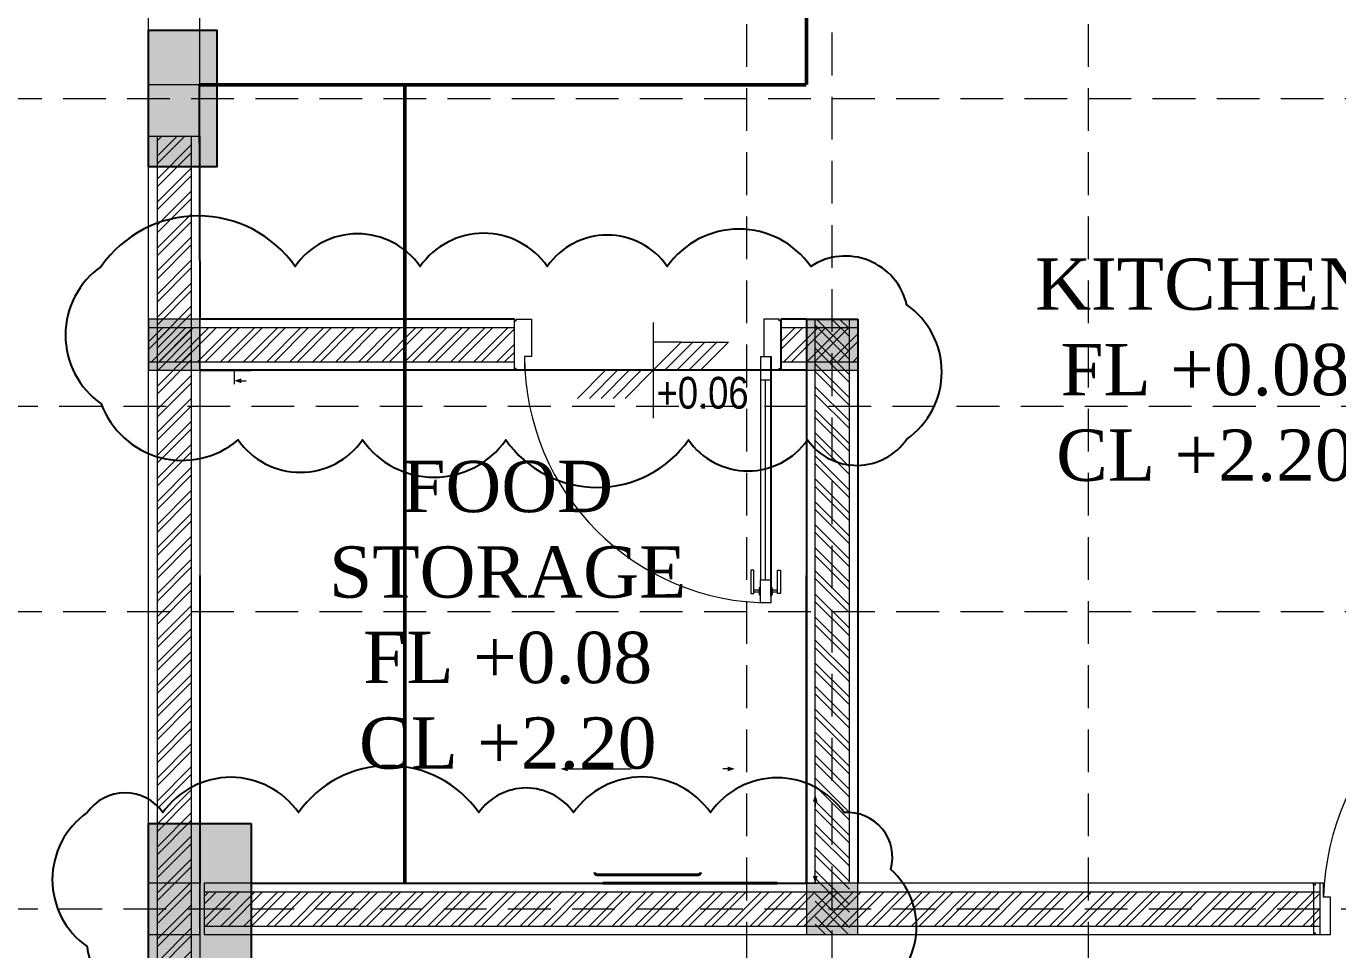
# Model space of a CAD drawing. Header units: millimetres. Extents: x -9564 to 494436, y -140371 to 4257.
# Drawn here: x -336 to 3501, y -3841 to -1141 of the extents above; entities that cross this region are included whole.
import ezdxf

# ---------------------------------------------------------------- set-up
doc = ezdxf.new("R2010")
doc.units = ezdxf.units.MM
doc.header["$MEASUREMENT"] = 0
for name, pattern in [('DASHED2', [0.375, 0.25, -0.125]), ('HIDDEN2', [0.1875, 0.125, -0.0625]), ('SLD-Solid', [0])]:
    doc.linetypes.add(name, pattern=pattern)
for name, color, linetype, lineweight in [('28-Arsiran', 252, 'Continuous', 5), ('8', 8, 'Continuous', 5), ('AS', 8, 'HIDDEN2', 5), ('BODY', 7, 'Continuous', 40), ('Dimensi', 252, 'Continuous', 9), ('DINDING', 1, 'Continuous', 20), ('DOOR OPENING', 4, 'SLD-Solid', 5), ('HATCH', 8, 'Continuous', 13), ('KOL', 5, 'Continuous', 18), ('LEGEND', 1, 'DASHED2', 50), ('TEXT 1', 210, 'Continuous', 5)]:
    doc.layers.add(name, color=color, linetype=linetype, lineweight=lineweight)
doc.layers.add('TEXT', color=4, linetype='Continuous')
doc.layers.add('WALL', color=90, linetype='Continuous')
doc.styles.add('Arial Narrow', font='ARIALN.TTF')
doc.styles.add('style1', font='times.ttf', dxfattribs={"height": 0.15})
pattern_1 = [(0, (0, 0), (0, 6.985), [5.08, -1.905]), (90, (0, 0), (-6.985, 4e-16), [5.08, -1.905])]

# ---------------------------------------------------------------- blocks, each defined once
blk = doc.blocks.new('KOLOM PRAKTIS')
at = {"layer": 'HATCH'}
h = blk.add_hatch(color=256, dxfattribs=at)
h.dxf.hatch_style = 1
h.paths.add_polyline_path([(-75, 75), (-75, -75), (75, -75), (75, 75)])
at = {"layer": 'KOL'}
blk.add_lwpolyline([(-75, -75), (75, -75), (75, 75), (-75, 75)], close=True, dxfattribs=at)
blk = doc.blocks.new('KUSEN PINTU')
at = {"layer": 'DOOR OPENING', "linetype": 'Continuous', "transparency": 33554687}
for p, q in [((-30, 110), (-30, 150)), ((-30, 150), (-5, 150)), ((-5, 150), (-5, 145)), ((-5, 145), (0, 145)), ((0, 145), (0, 5)), ((-50, 110), (-30, 110)), ((-50, 0), (-50, 110)), ((-5, 0), (-50, 0)), ((0, 5), (-5, 5)), ((-5, 5), (-5, 0))]:
    blk.add_line(p, q, dxfattribs=at)
at = {"layer": 'DOOR OPENING', "linetype": 'Continuous', "ltscale": 10, "transparency": 33554687}
for p, q in [((0, 145), (0, 150)), ((0, 5), (0, 0))]:
    blk.add_line(p, q, dxfattribs=at)
blk = doc.blocks.new('A$C3020dce1')
at = {"layer": 'DOOR OPENING', "linetype": 'Continuous', "transparency": 33554687}
for p, q in [((734.5, 79.4), (734.5, 87.8)), ((734.5, 87.8), (802.3, 87.8)), ((802.3, 79.4), (734.5, 79.4)), ((802.3, 87.8), (802.3, 79.4)), ((110, 59.6), (110, 30)), ((110, 59.6), (177.8, 59.6)), ((177.8, 59.6), (177.8, 30)), ((830, 59.6), (762.2, 59.6)), ((762.2, 59.6), (762.2, 30)), ((784.8, 59.6), (784.8, 61.9)), ((807.4, 59.6), (784.8, 59.6)), ((786.5, 63.5), (805.7, 63.5)), ((807.4, 61.9), (807.4, 59.6)), ((830, 30), (830, 59.6)), ((177.8, 30), (110, 30)), ((802.3, 10.3), (734.5, 10.3)), ((734.5, 10.3), (734.5, 1.8)), ((734.5, 1.8), (802.3, 1.8)), ((762.2, 30), (830, 30)), ((807.4, 30), (784.8, 30)), ((784.8, 30), (784.8, 27.8)), ((786.5, 26.1), (805.7, 26.1)), ((802.3, 1.8), (802.3, 10.3)), ((807.4, 27.8), (807.4, 30))]:
    blk.add_line(p, q, dxfattribs=at)
at = {"layer": 'DOOR OPENING', "linetype": 'Continuous', "ltscale": 10, "transparency": 33554687}
for p, q in [((793.1, 63.5), (793.1, 79.4)), ((799.1, 63.5), (799.1, 79.4)), ((177.8, 59.6), (762.2, 59.6)), ((762.2, 44.8), (177.8, 44.8)), ((177.8, 30), (762.2, 30)), ((793.1, 10.3), (793.1, 26.1)), ((799.1, 10.3), (799.1, 26.1))]:
    blk.add_line(p, q, dxfattribs=at)
at = {"layer": 'DOOR OPENING', "transparency": 33554687}
blk.add_line((110, 30), (150, 30), dxfattribs=at)
at = {"layer": 'DOOR OPENING', "color": 8, "ltscale": 2, "transparency": 33554687}
blk.add_arc((92.7, 32.9), 737.3, 359.775, 88.6553, dxfattribs=at)
at = {"layer": 'DOOR OPENING', "linetype": 'Continuous', "transparency": 33554687}
for centre, start, end in [((786.5, 61.9), 90, 180), ((805.7, 61.9), 360, 90), ((786.5, 27.8), 180, 270), ((805.7, 27.8), 270, 0)]:
    blk.add_arc(centre, 1.69, start, end, dxfattribs=at)
at = {"layer": 'DOOR OPENING', "linetype": 'Continuous', "transparency": 33554687, "xscale": -1, "rotation": 270}
blk.add_blockref('KUSEN PINTU', (0, 800), dxfattribs=at)
at = {"layer": 'DOOR OPENING', "linetype": 'Continuous', "transparency": 33554687, "rotation": 270}
blk.add_blockref('KUSEN PINTU', (0, 0), dxfattribs=at)
blk = doc.blocks.new('p')
at = {"layer": 'Dimensi'}
blk.add_line((-3, 0), (-5, 0), dxfattribs=at)
blk.add_lwpolyline([(0, 0, 0, 2, 0), (-3, 0, 2, 2, 0)], format="xyseb", dxfattribs=at)
blk = doc.blocks.new('k4')
at = {"true_color": 0x636466}
h = blk.add_hatch(dxfattribs=at)
h.set_pattern_fill('ANGLE', color=251)
h.set_pattern_definition(pattern_1)
h.paths.add_polyline_path([(210.5582, -20.3924), (210.3582, -20.3924), (210.3582, -20.7924), (210.5582, -20.7924)])
h = blk.add_hatch(color=251, dxfattribs=at)
h.dxf.hatch_style = 1
h.paths.add_polyline_path([(210.5582, -20.5943), (210.3582, -20.5943), (210.3582, -20.7924), (210.5582, -20.7924)])
h.paths.add_polyline_path([(210.5582, -20.3924), (210.3582, -20.3924), (210.3582, -20.5943), (210.5582, -20.5943)])
for p, q in [((210.3582, -20.3924), (210.5582, -20.3924)), ((210.5582, -20.3924), (210.5582, -20.7924)), ((210.5582, -20.7924), (210.3582, -20.7924))]:
    blk.add_line(p, q)
blk.add_lwpolyline([(210.3582, -20.3924), (210.5582, -20.3924), (210.5582, -20.7924), (210.3582, -20.7924)], close=True)
blk = doc.blocks.new('kolom1')
at = {"true_color": 0x636466}
h = blk.add_hatch(dxfattribs=at)
h.set_pattern_fill('ANGLE', color=251)
h.set_pattern_definition(pattern_1)
h.paths.add_polyline_path([(201.3116, -20.5135), (201.6116, -20.5135), (201.6116, -20.0135), (201.3116, -20.0135)])
h = blk.add_hatch(color=251, dxfattribs=at)
h.dxf.hatch_style = 1
h.paths.add_polyline_path([(201.6116, -20.0135), (201.3116, -20.0135), (201.3116, -20.5135), (201.6116, -20.5135)])
blk.add_lwpolyline([(201.6116, -20.0135), (201.6116, -20.5135), (201.3116, -20.5135), (201.3116, -20.0135)], close=True)
blk = doc.blocks.new('KL1')
for name, p in [('k4', (-28.5345, 188.0648)), ('kolom1', (-19.4879, 185.3659))]:
    blk.add_blockref(name, p)
blk = doc.blocks.new('as1')
at = {"layer": 'AS'}
for p, q in [((139.8883, 146.6956), (139.8883, 169.1895)), ((141.6383, 146.6956), (141.6383, 169.1895)), ((141.8883, 146.8579), (141.8883, 169.1895)), ((142.6383, 146.6956), (142.6383, 169.1895)), ((137.0131, 167.228), (158.5787, 167.228)), ((136.4396, 166.328), (158.5787, 166.328)), ((137.0131, 165.728), (158.5787, 165.728)), ((136.4396, 164.858), (158.5787, 164.858))]:
    blk.add_line(p, q, dxfattribs=at)

msp = doc.modelspace()

# ---------------------------------------------------------------- hatches: boundary and pattern name
at = {"layer": '28-Arsiran'}
h = msp.add_hatch(dxfattribs=at)
h.set_pattern_fill('ANSI32', color=256, scale=4.999999)
h.set_pattern_definition([(45, (-267710.527, -162929.193), (-33.675954, 33.675954), []), (45, (-267688.076, -162929.193), (-33.675954, 33.675954), [])])
h.paths.add_polyline_path([(146.8398, -1461.7069), (46.8399, -1461.7069), (46.8399, -14071.7046), (146.8398, -14071.7046)])
h = msp.add_hatch(dxfattribs=at)
h.set_pattern_fill('ANSI32', color=256, scale=4.999999)
h.set_pattern_definition([(45, (-270055.53, -161279.193), (-33.675954, 33.675954), []), (45, (-270033.08, -161279.193), (-33.675954, 33.675954), [])])
h.paths.add_polyline_path([(1091.8397, -2121.707), (1091.8397, -2021.707), (21.8399, -2021.707), (21.8399, -2121.707)])
h = msp.add_hatch(dxfattribs=at)
h.set_pattern_fill('ANSI32', color=256, scale=4.999999)
h.set_pattern_definition([(45, (-268205.53, -161279.193), (-33.675954, 33.675954), []), (45, (-268183.08, -161279.193), (-33.675954, 33.675954), [])])
h.paths.add_polyline_path([(2096.8413, -2121.707), (2096.8413, -2021.707), (1871.8395, -2021.707), (1871.8395, -2121.707)])
h = msp.add_hatch(dxfattribs=at)
h.set_pattern_fill('ANSI32', color=256, scale=4.999999, angle=90)
h.set_pattern_definition([(135, (161229.327, -273144.076), (-33.675954, -33.675954), []), (135, (161229.327, -273121.625), (-33.675954, -33.675954), [])])
h.paths.add_polyline_path([(2071.8413, -1996.707), (1971.8413, -1996.707), (1971.8413, -3796.7066), (2071.8413, -3796.7066)])
h = msp.add_hatch(dxfattribs=at)
h.set_pattern_fill('ANSI32', color=256, scale=4.999999)
h.set_pattern_definition([(45, (-267698.027, -162929.193), (-33.675954, 33.675954), []), (45, (-267675.577, -162929.193), (-33.675954, 33.675954), [])])
h.paths.add_polyline_path([(3449.3415, -3771.7066), (3449.3415, -3671.7067), (184.3397, -3671.7067), (184.3397, -3771.7066)])

# ---------------------------------------------------------------- linework, layer by layer
for p, q in [((169.3415, -1311.707), (171.8398, -1996.707)), ((1091.8397, -1996.707), (171.8398, -1996.707)), ((1946.8413, -1996.707), (1871.8395, -1996.707)), ((1871.8395, -1996.707), (1871.8395, -2146.707)), ((1946.8413, -1996.707), (1946.8413, -3646.7067)), ((1946.8413, -1996.707), (2096.8413, -1996.707)), ((1946.8413, -1996.707), (1946.8413, -2916.7068)), ((2096.8413, -1996.707), (2096.8413, -3646.7067)), ((1841.8395, -2106.707), (1841.8395, -2806.7068)), ((1946.8413, -2146.707), (171.8398, -2146.707)), ((171.8398, -2146.707), (321.8398, -2146.707)), ((171.8398, -2746.7068), (171.8398, -3646.7067)), ((1946.8413, -3646.7067), (1946.8413, -2746.7068))]:
    msp.add_line(p, q)
at = {"color": 1}
for points in [[(-116.8844, -1842.8315, 0.52056705), (-116.8844, -2244.5739, 0.52056705), (283.91, -2350.2231, 0.52056705), (647.6178, -2350.2231, 0.52056705), (1067.2314, -2350.2231, 0.52056705), (1601.0485, -2350.2231, 0.52056705), (1949.3025, -2350.2231, 0.52056705), (2240.0178, -2347.5981, 0.52056705), (2240.0178, -1955.058, 0.52056705), (1958.9124, -1842.8315, 0.52056705), (1539.3239, -1842.8315, 0.52056705), (1187.9525, -1842.8315, 0.52056705), (816.3176, -1842.8315, 0.52056705), (450.1425, -1842.8315, 0.52056705)], [(-157.829, -3440.059, 0.52056705), (-157.829, -3831.7572, 0.52056705), (86.8687, -3969.5054, 0.52056705), (471.8569, -3969.5054, 0.52056705), (905.0071, -3969.5054, 0.52056705), (1222.4617, -3969.5054, 0.52056705), (1621.8035, -3969.5054, 0.52056705), (2151.6363, -3969.5054, 0.52056705), (2193.0744, -3606.1753, 0.52056705), (2056.3732, -3440.059, 0.52056705), (1665.3585, -3440.059, 0.52056705), (1264.8747, -3440.059, 0.52056705), (987.9553, -3440.059, 0.52056705), (460.4397, -3440.059, 0.52056705), (63.7153, -3440.059, 0.52056705)]]:
    msp.add_lwpolyline(points, format="xyb", close=True, dxfattribs=at)
msp.add_lwpolyline([(321.8398, -3646.7067), (1946.8413, -3646.7067)])
at = {"layer": '8', "transparency": 33554687}
for p, q in [((21.8399, -1311.707), (21.8399, 48.2927)), ((171.8398, -1311.707), (171.8398, -101.7073))]:
    msp.add_line(p, q, dxfattribs=at)
at = {"layer": '8'}
for p, q in [((46.8399, -1461.7069), (46.8399, -14071.7046)), ((146.8398, -1461.7069), (146.8398, -14071.7046)), ((21.8399, -2021.707), (1091.8397, -2021.707)), ((1871.8395, -2021.707), (2096.8413, -2021.707)), ((1971.8413, -3646.7067), (1971.8413, -1996.707)), ((2071.8413, -3646.7067), (2071.8413, -1996.707)), ((21.8399, -2121.707), (1091.8397, -2121.707)), ((1871.8395, -2121.707), (2096.8413, -2121.707)), ((184.3397, -3671.7067), (3449.3415, -3671.7067)), ((184.3397, -3771.7066), (3449.3415, -3771.7066))]:
    msp.add_line(p, q, dxfattribs=at)
at = {"layer": 'BODY'}
for points in [[(1333.8396, -3621.7067, -0.414213562), (1326.8396, -3614.7067)], [(1636.8396, -3614.7067, -0.414213562), (1629.8396, -3621.7067)]]:
    msp.add_lwpolyline(points, format="xyb", dxfattribs=at)
for points in [[(1333.8396, -3621.7067), (1629.8396, -3621.7067)], [(1350.3428, -3646.7067), (1860.3427, -3646.7067)]]:
    msp.add_lwpolyline(points, dxfattribs=at)
at = {"layer": 'Dimensi'}
msp.add_line((271.8398, -2150.5036), (271.8398, -2187.2938), dxfattribs=at)
for points in [[(1233.8396, -3312.0665), (1433.7496, -3312.0665)], [(1870.3427, -3646.7067), (1982.0681, -3646.7067)]]:
    msp.add_lwpolyline(points, dxfattribs=at)
at = {"layer": 'DINDING'}
for points in [[(171.8398, -1461.7069), (171.8398, -14071.7046), (21.8399, -14071.7046), (21.8399, -1461.7069)], [(21.8399, -2146.707), (1091.8397, -2146.707), (1091.8397, -1996.707), (21.8399, -1996.707)], [(1871.8395, -2146.707), (2096.8413, -2146.707), (2096.8413, -1996.707), (1871.8395, -1996.707)], [(2096.8413, -3796.7066), (2096.8413, -1996.707), (1946.8413, -1996.707), (1946.8413, -3796.7066)], [(184.3397, -3796.7066), (3449.3415, -3796.7066), (3449.3415, -3646.7067), (184.3397, -3646.7067)]]:
    msp.add_lwpolyline(points, close=True, dxfattribs=at)
at = {"layer": 'DOOR OPENING', "linetype": 'Continuous', "transparency": 33554687}
for p, q in [((1812.2428, -2106.707), (1841.8395, -2106.707)), ((1812.2428, -2106.707), (1812.2428, -2174.4971)), ((1841.8395, -2174.4971), (1841.8395, -2106.707)), ((1812.2428, -2174.4971), (1841.8395, -2174.4971)), ((1792.4734, -2731.2352), (1783.9996, -2731.2352)), ((1783.9996, -2731.2352), (1783.9996, -2799.0253)), ((1792.4734, -2799.0253), (1792.4734, -2731.2352)), ((1812.2455, -2826.7053), (1812.2455, -2758.9152)), ((1812.2455, -2758.9152), (1841.7957, -2758.9162)), ((1841.7957, -2758.9162), (1841.7957, -2826.7063)), ((1861.5679, -2799.0253), (1861.5679, -2731.2352)), ((1861.5679, -2731.2352), (1870.0417, -2731.2352)), ((1870.0417, -2731.2352), (1870.0417, -2799.0253)), ((1783.9996, -2799.0253), (1792.4734, -2799.0253)), ((1808.2911, -2783.2076), (1808.2911, -2802.4148)), ((1812.2455, -2781.5129), (1809.9858, -2781.5129)), ((1812.2455, -2804.1096), (1812.2455, -2781.5129)), ((1841.7957, -2804.1096), (1841.7957, -2781.5129)), ((1841.7957, -2781.5129), (1844.0554, -2781.5129)), ((1845.7502, -2783.2076), (1845.7502, -2802.4148)), ((1870.0417, -2799.0253), (1861.5679, -2799.0253)), ((1809.9858, -2804.1096), (1812.2455, -2804.1096)), ((1841.7957, -2826.7063), (1812.2455, -2826.7053)), ((1844.0554, -2804.1096), (1841.7957, -2804.1096))]:
    msp.add_line(p, q, dxfattribs=at)
at = {"layer": 'DOOR OPENING', "transparency": 33554687}
msp.add_line((1841.8395, -2106.707), (1841.8395, -2146.707), dxfattribs=at)
at = {"layer": 'DOOR OPENING', "linetype": 'Continuous', "ltscale": 10, "transparency": 33554687}
for p, q in [((1812.2428, -2174.4971), (1812.2455, -2758.9162)), ((1827.0206, -2758.9162), (1827.0206, -2174.4971)), ((1841.7957, -2174.4971), (1841.7957, -2758.9162)), ((1808.2911, -2789.8112), (1792.4734, -2789.8112)), ((1808.2911, -2795.8112), (1792.4734, -2795.8112)), ((1861.5679, -2789.8112), (1845.7502, -2789.8112)), ((1861.5679, -2795.8112), (1845.7502, -2795.8112))]:
    msp.add_line(p, q, dxfattribs=at)
at = {"layer": 'DOOR OPENING', "color": 8, "ltscale": 10, "transparency": 33554687}
msp.add_arc((1841.8395, -2106.707), 719.9994, 180, 270, dxfattribs=at)
at = {"layer": 'DOOR OPENING', "linetype": 'Continuous', "transparency": 33554687}
for centre, start, end in [((1809.9858, -2783.2076), 90, 180), ((1844.0554, -2783.2076), 0, 90), ((1809.9858, -2802.4148), 180, 270), ((1844.0554, -2802.4148), 270, 0)]:
    msp.add_arc(centre, 1.6948, start, end, dxfattribs=at)
at = {"layer": 'LEGEND'}
for p, q in [((1946.8413, -101.7073), (1946.8413, -1311.707)), ((169.3415, -1311.707), (1946.8413, -1311.707)), ((184.3397, -1311.707), (771.8397, -1311.707)), ((771.8397, -1311.707), (771.8397, -3646.7067))]:
    msp.add_line(p, q, dxfattribs=at)
at = {"layer": 'TEXT 1', "color": 210, "transparency": 33554687}
for p, q in [((1497.5923, -2006.707), (1497.5923, -2286.7069)), ((1497.5923, -2146.707), (1579.6024, -2064.6969)), ((1579.6024, -2064.6969), (1497.5923, -2064.6969)), ((1532.3862, -2146.707), (1614.3963, -2064.6969)), ((1567.1801, -2146.707), (1649.1902, -2064.6969)), ((1579.6024, -2064.6969), (1718.7781, -2064.6969)), ((1601.9741, -2146.707), (1683.9842, -2064.6969)), ((1636.768, -2146.707), (1718.7781, -2064.6969)), ((1276.4065, -2228.717), (1358.4165, -2146.707)), ((1311.2004, -2228.717), (1393.2105, -2146.707)), ((1345.9943, -2228.717), (1428.0044, -2146.707)), ((1497.5923, -2146.707), (1358.4165, -2146.707)), ((1380.7883, -2228.717), (1462.7983, -2146.707)), ((1415.5822, -2228.717), (1497.5923, -2146.707))]:
    msp.add_line(p, q, dxfattribs=at)

# ---------------------------------------------------------------- block references
at = {"xscale": 999.9998119083025, "yscale": 999.9998119083025, "zscale": 999.9998119083025}
for name, p in [('as1', (-139866.4142, -168579.6489)), ('KL1', (-181801.8452, -168824.0698))]:
    msp.add_blockref(name, p, dxfattribs=at)
at = {"layer": 'Dimensi', "yscale": 6.999998683358118, "zscale": 6.999998683358118}
for p, xscale, rotation in [((271.8398, -2177.2938), 6.999998683358118, 180), ((1736.8395, -3312.0665), -6.999998683358118, 180), ((1972.0681, -3386.7067), -6.999998683358118, 270), ((1972.0681, -3646.7067), -6.999998683358118, 90)]:
    msp.add_blockref('p', p, dxfattribs=dict(at, xscale=xscale, rotation=rotation))
at = {"layer": 'Dimensi', "xscale": -6.999998683358118, "yscale": 6.999998683358118, "zscale": 6.999998683358118}
msp.add_blockref('p', (1226.8396, -3312.0665), dxfattribs=at)
at = {"layer": 'DOOR OPENING', "linetype": 'Continuous', "transparency": 33554687, "rotation": 180}
msp.add_blockref('KUSEN PINTU', (1091.8397, -1996.707), dxfattribs=at)
at = {"layer": 'DOOR OPENING', "linetype": 'Continuous', "transparency": 33554687, "xscale": -1, "rotation": 180}
msp.add_blockref('KUSEN PINTU', (1871.8395, -1996.707), dxfattribs=at)
at = {"layer": 'LEGEND', "rotation": 90}
msp.add_blockref('A$C3020dce1', (4229.3409, -3796.7066), dxfattribs=at)
at = {"layer": 'WALL', "transparency": 33554687}
for p in [(96.8398, -1386.707), (96.8398, -2071.707), (2021.8413, -2071.707), (96.8398, -3721.7067), (2021.8413, -3721.7067)]:
    msp.add_blockref('KOLOM PRAKTIS', p, dxfattribs=at)

# ---------------------------------------------------------------- texts
at = {"layer": 'TEXT', "attachment_point": 5, "style": 'style1'}
for s, insert, char_height in [('\\A1;KITCHEN\\PFL +0.08\\PCL +2.20', (3112.1778, -2146.2527), 149.999972), ('\\A1;FOOD \\PSTORAGE\\PFL +0.08\\PCL +2.20', (1072.4635, -2862.9409), 149.99997)]:
    msp.add_mtext(s, dxfattribs=dict(at, insert=insert, char_height=char_height))
at = {"layer": 'TEXT 1', "transparency": 33554687, "style": 'Arial Narrow'}
msp.add_text('+0.06', height=92.78382, dxfattribs=at).set_placement((1508.0677, -2258.7629))

doc.saveas('drawing.dxf')
